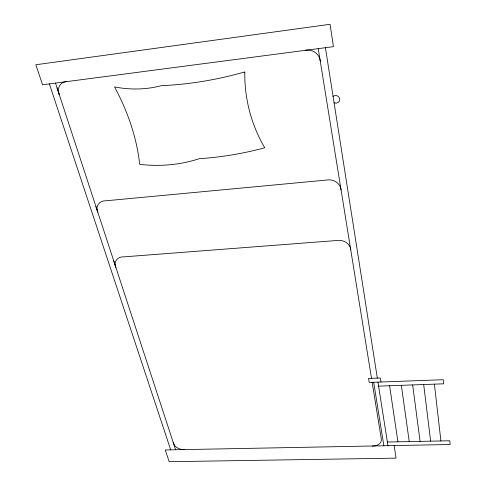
<?xml version="1.0" encoding="UTF-8"?>
<svg xmlns="http://www.w3.org/2000/svg" width="486" height="486" viewBox="0 0 486 486"><rect width="100%" height="100%" fill="white"/><g stroke="black" fill="none" stroke-linecap="round" stroke-linejoin="round"><path stroke-width="0.73" d="M371.511 378.345L320.377 61.904C320.031 54.061 312.273 48.509 304.728 50.41L67.177 81.557C60.045 81.369 56.333 89.157 59.444 95.122L173.235 442.473C174.559 447.551 180.081 449.981 184.966 449.586L371.96 446.002C376.565 446.519 382.664 443.518 381.158 438.044L372.155 382.33M305.263 50.35L333.439 46.65L330.043 24.3L35.836 64.753L42.568 84.783L66.716 81.624M378.594 386.139L443.645 383.818L443.202 379.718L369.202 382.439L368.546 378.454L380.362 378.011L380.981 382.008M387.378 442.029L449.763 440.772L450.164 444.502L372.367 445.99M184.595 449.586L165.246 449.963L169.189 461.7L396.066 458.14L394.152 445.577M59.298 94.649L55.501 83.088M49.372 83.896L170.701 449.86M57.05 87.82L59.225 94.412M95.936 206.514L97.771 212.096M113.596 260.423L115.82 267.203M175.622 449.763L173.332 442.764M97.71 211.89C95.025 206.295 99.733 200.378 105.693 200.809L326.373 180.069C333.013 178.751 340.473 182.851 341.075 190.008M115.765 267.014C113.202 261.626 118.104 256.371 123.626 256.881L336.664 240.521C342.897 239.434 350.114 243.036 350.74 249.847M318.233 48.643L320.286 61.382M373.673 382.275L383.861 445.771M325.413 47.701L377.336 378.12M377.962 382.118L387.956 445.692M389.596 385.744L397.937 441.817M401.363 385.325L409.224 441.592M412.669 384.924L420.068 441.373M423.689 384.529L430.632 441.16M434.405 384.147L440.905 440.954M333.032 96.441A4.028 3.797 12.6 0 1 338.311 96.507A4.028 3.797 12.6 0 1 339.094 101.471A4.028 3.797 12.6 0 1 334.022 102.753M244.816 72.754C244.464 98.962 251.456 125.169 264.724 147.768C243.34 153.588 221.367 157.245 199.254 158.691C180.148 164.979 159.663 166.698 139.713 164.347C136.681 137.167 127.52 110.911 114.52 86.933C129.962 89.916 146.104 89.77 161.334 85.67C189.583 84.449 217.649 79.704 244.823 71.922L244.816 72.754"/></g></svg>
